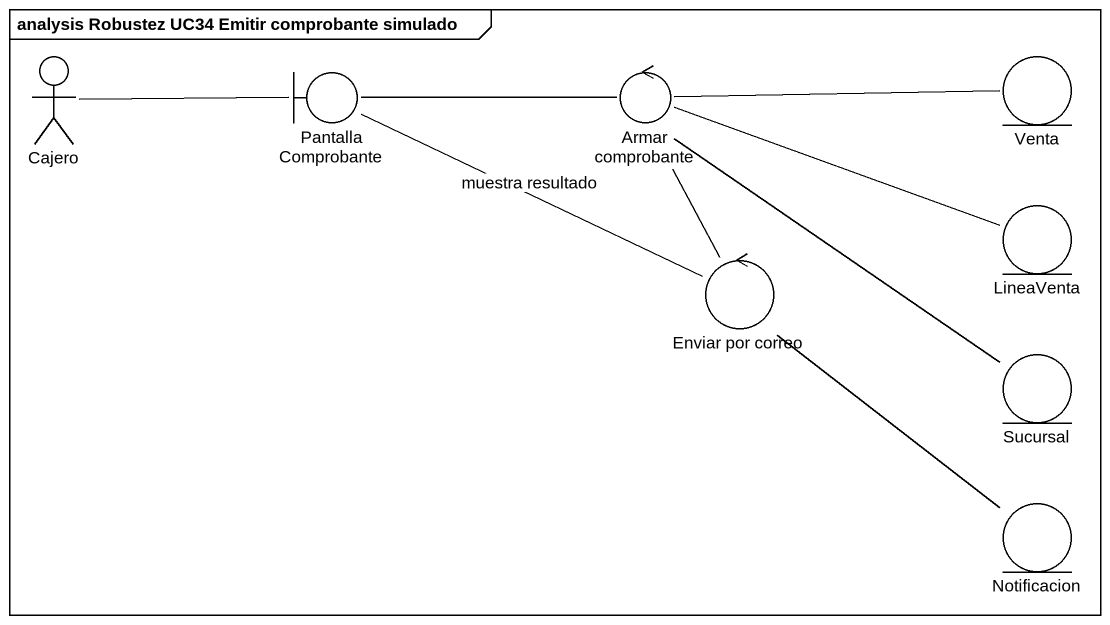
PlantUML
@startuml
mainframe analysis Robustez UC34 Emitir comprobante simulado
actor Cajero
boundary "Pantalla Comprobante" as Pantalla_Comprobante
control "Armar comprobante" as Armar_comprobante
entity Venta
entity LineaVenta
control "Enviar por correo" as Enviar_por_correo
entity Sucursal
entity Notificacion
Cajero -right- Pantalla_Comprobante
Pantalla_Comprobante -right- Armar_comprobante
Armar_comprobante -right- Venta
Armar_comprobante -right- LineaVenta
Armar_comprobante -- Enviar_por_correo
Armar_comprobante -- Sucursal
Enviar_por_correo -left- Pantalla_Comprobante : muestra resultado
Enviar_por_correo -- Notificacion
@enduml
